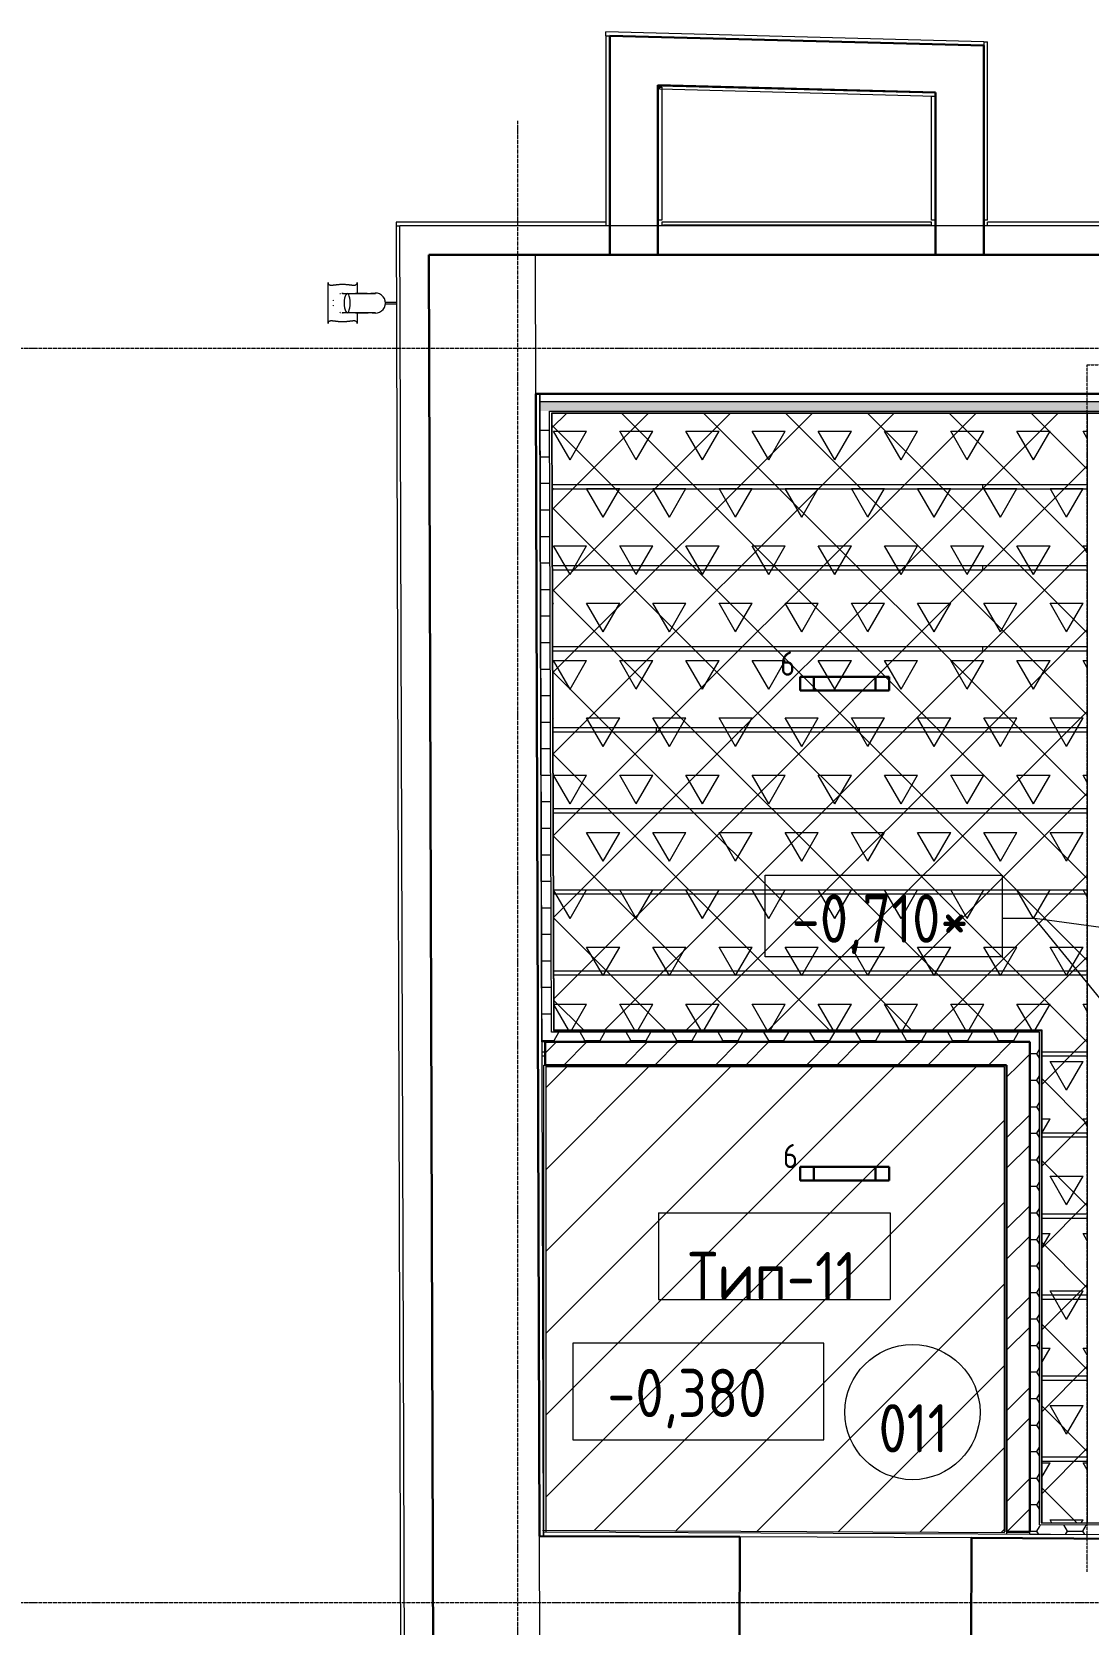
# Model space of a CAD drawing. Header units: millimetres. Extents: x -10295 to 67740, y -1344 to 46499.
# Drawn here: x 43332 to 48804, y 36432 to 44684 of the extents above; entities that cross this region are included whole.
import ezdxf

# ---------------------------------------------------------------- set-up
doc = ezdxf.new("R2010")
doc.units = ezdxf.units.MM
for name, pattern in [('ADSK_Линия сетки', [25, 20, -2.5, 0, -2.5]), ('ADSK_Штрих_ш3 п1_5', [4.5, 3, -1.5]), ('ADSK_Штрихпунктирная 2 точки_ш15 п1_5 п1_5 п1_5', [19.5, 15, -1.5, 0, -1.5, 0, -1.5])]:
    doc.linetypes.add(name, pattern=pattern)
for name, color, linetype, lineweight in [('Аннотация', 7, 'Continuous', 18), ('Каркас', 7, 'Continuous', 18), ('Марки', 7, 'Continuous', 20), ('Марки помещений', 7, 'Continuous', 20), ('Обобщенные модели', 7, 'Continuous', 18), ('Оси', 7, 'Continuous', 9), ('Отметки', 7, 'Continuous', 9), ('Перекрытие', 7, 'Continuous', 18), ('Потолки', 7, 'Continuous', 9), ('Потолки штриховка', 7, 'Continuous', 9), ('Стены внутренние', 7, 'Continuous', 18), ('Стены наружные', 7, 'Continuous', 18), ('Стены несущие', 7, 'Continuous', 30), ('Стены отделка', 7, 'Continuous', 30), ('Стены штриховка', 7, 'Continuous', 9)]:
    doc.layers.add(name, color=color, linetype=linetype, lineweight=lineweight)
doc.layers.add('Линии', color=7, linetype='Continuous', lineweight=9, true_color=0x00a600)
doc.styles.add('GOST Common_1', font='GOST_Common.ttf', dxfattribs={"width": 0.9, "height": 250})
doc.styles.add('GOST Common_2', font='GOST_Common.ttf', dxfattribs={"width": 0.9, "height": 250})
doc.styles.add('GOST Common_4', font='GOST_Common.ttf', dxfattribs={"width": 0.9, "height": 125})
doc.styles.add('GOST Common_B', font='', dxfattribs={"width": 0.9, "height": 250})
doc.styles.get('GOST Common_B').set_extended_font_data('GOST Common', bold=True)
pattern_1 = [(45, (0, 0), (-235.7317, 235.7317), []), (45, (157.15, 0), (-235.7317, 235.7317), [])]
pattern_2 = [(0, (0, 0), (119.062, 68.741), [79.375, -158.75]), (120, (0, 0), (-119.06295, 68.74108), [79.375, -158.75]), (60, (0, 0), (5e-05, 137.48208), [0, -158.75, 79.375, 0])]

# ---------------------------------------------------------------- blocks, each defined once
blk = doc.blocks.new('Водосток - Тип 1 _карниз больше 490мм_-5178064-План потолков в подвале')
at = {"layer": 'Обобщенные модели'}
for p, q in [((18.8, 405), (24.9, 405)), ((225.1, 405), (231.2, 405)), ((24.9, 255), (18.8, 255)), ((75, 263.6), (75, 306.2)), ((75, 197.4), (75, 263.6)), ((175, 306.2), (175, 263.6)), ((175, 263.6), (175, 202.3)), ((231.2, 255), (225.1, 255)), ((75, 197.4), (75, 226.4)), ((175, 226.4), (175, 202.3)), ((120, 51.9), (120, 108.6)), ((130, 108.6), (130, 52))]:
    blk.add_line(p, q, dxfattribs=at)
at = {"layer": 'Обобщенные модели', "flags": 128}
for points in [[(75, 306.2), (75, 308.9), (75, 311.9), (75, 314.6), (75, 317.2), (75, 319.5), (75, 321.6), (75, 323.4), (75, 325.1), (75, 326.5), (75, 327.7), (75, 328.6), (75, 329.3), (75, 329.8), (75, 330), (75, 330)], [(75, 160), (75, 160.1), (75, 160.5), (75, 161.1), (75, 161.9), (75, 163), (75, 164.3), (75, 165.8), (75, 167.6), (75, 169.6), (75, 171.8), (75, 174.3), (75, 177), (75, 179.8), (75, 182.9), (75, 186.2), (75, 189.7), (75, 193.4), (75, 197.2), (75, 201.3), (75, 205.5), (75, 209.9), (75, 214.4), (75, 219.1), (75, 224), (75, 229), (75, 234.1), (75, 239.3), (75, 244.6), (75, 250.1), (75, 255.6), (75, 261.3), (75, 263.6)], [(75, 263.6), (75, 258), (75, 252.4), (75, 246.9), (75, 241.5), (75, 236.2), (75, 231.1), (75, 226), (75, 221.1), (75, 216.4), (75, 211.8), (75, 207.3), (75, 203), (75, 198.9), (75, 197.4)], [(75, 226.4), (75, 232), (75, 237.6), (75, 243.1), (75, 248.5), (75, 253.8), (75, 258.9), (75, 263.6)], [(175, 330), (175, 329.9), (175, 329.5), (175, 328.9), (175, 328.1), (175, 327), (175, 325.7), (175, 324.2), (175, 322.4), (175, 320.4), (175, 318.2), (175, 315.7), (175, 313), (175, 310.2), (175, 307.1)], [(175, 263.6), (175, 258), (175, 252.4), (175, 246.9), (175, 241.5), (175, 236.2), (175, 231.1), (175, 226), (175, 221.1), (175, 216.4), (175, 211.8), (175, 207.3), (175, 203), (175, 198.9), (175, 194.9), (175, 191.2), (175, 187.6), (175, 184.3), (175, 181.1), (175, 178.1), (175, 175.4), (175, 172.8), (175, 170.5), (175, 168.4), (175, 166.6), (175, 164.9), (175, 163.5), (175, 162.3), (175, 161.4), (175, 160.7), (175, 160.2), (175, 160), (175, 160)], [(175, 202.3), (175, 205.5), (175, 209.9), (175, 214.4), (175, 219.1), (175, 224), (175, 229), (175, 234.1), (175, 239.3), (175, 244.6), (175, 250.1), (175, 255.6), (175, 261.3), (175, 263.6)], [(175, 263.6), (175, 261), (175, 255.9), (175, 250.7), (175, 245.4), (175, 239.9), (175, 234.4), (175, 228.7), (175, 226.4)], [(75, 177.5), (75, 175.4), (75, 173)], [(175, 173), (175, 174.3), (175, 177), (175, 179.8), (175, 182.9)]]:
    blk.add_lwpolyline(points, dxfattribs=at)
at = {"layer": 'Обобщенные модели'}
for centre, radius, start, end in [((125, 330), 50, 174.54437, 183.38559), ((125, 330), 50, 163.32487, 166.67519), ((125, 330), 50, 103.32484, 106.67517), ((125, 330), 50, 73.32483, 76.67516), ((125, 330), 50, 13.32481, 16.67513), ((125, 330), 50, 356.72694, 5.45563), ((125, 160), 52, 165.08551, 270), ((125, 160), 52, 270, 15.16238)]:
    blk.add_arc(centre, radius, start, end, dxfattribs=at)
for start_param, end_param in [(4.712389, 7.853982), (1.570796, 4.712389)]:
    blk.add_ellipse((125, 306.2), major_axis=(-50, 0), ratio=0.309017, start_param=start_param, end_param=end_param, dxfattribs=at)
for points, knots in [([(18.8, 255), (21.1, 255), (25.1, 255.7), (28.9, 258.6), (30.8, 262.1), (31.6, 264.9), (32, 267.4), (32.1, 269.4), (32.2, 271.5), (32.2, 273.8), (32.1, 276.2), (31.9, 278.7), (31.6, 281.4), (31.3, 284.1), (31, 287), (30.6, 289.9), (30.2, 292.9), (29.8, 296), (29.4, 299.2), (29, 302.4), (28.7, 305.7), (28.3, 310.2), (27.8, 315.9), (27.4, 325.3), (27.4, 334.8), (27.8, 344.1), (28.3, 349.8), (28.7, 354.3), (29, 357.6), (29.4, 360.8), (29.8, 364), (30.2, 367.1), (30.6, 370.1), (31, 373.1), (31.3, 375.9), (31.6, 378.6), (31.9, 381.3), (32.1, 383.8), (32.2, 386.2), (32.2, 388.5), (32.1, 390.6), (32, 392.7), (31.6, 395.1), (30.8, 397.9), (28.9, 401.5), (25.1, 404.3), (21.1, 405), (18.8, 405)], [-1, -1, -1, -1, -0.941176, -0.882353, -0.852941, -0.823529, -0.808824, -0.794118, -0.779412, -0.764706, -0.75, -0.735294, -0.720588, -0.705882, -0.691176, -0.676471, -0.661765, -0.647059, -0.632353, -0.617647, -0.602941, -0.588235, -0.558824, -0.529412, -0.470588, -0.441176, -0.411765, -0.397059, -0.382353, -0.367647, -0.352941, -0.338235, -0.323529, -0.308824, -0.294118, -0.279412, -0.264706, -0.25, -0.235294, -0.220588, -0.205882, -0.191176, -0.176471, -0.147059, -0.117647, -0.058824, 0, 0, 0, 0]), ([(18.8, 405), (22.1, 405), (28.9, 405), (39.4, 405), (48.4, 405), (56, 405), (60.8, 405), (64.9, 405), (67.9, 405), (71, 405), (74.3, 405), (77.6, 405), (81, 405), (83.9, 405), (86.4, 405), (88.2, 405), (90.2, 405), (92.8, 405), (96.1, 405), (99.6, 405), (102.5, 405), (104.8, 405), (107.1, 405), (110.3, 405), (116, 405), (121.3, 405), (125, 405)], [-1, -1, -1, -1, -0.875, -0.75, -0.625, -0.5625, -0.5, -0.46875, -0.4375, -0.40625, -0.375, -0.34375, -0.3125, -0.28125, -0.265625, -0.25, -0.234375, -0.21875, -0.1875, -0.15625, -0.140625, -0.125, -0.109375, -0.09375, -0.0625, 0, 0, 0, 0]), ([(125, 405), (128.7, 405), (134, 405), (139.7, 405), (142.9, 405), (145.2, 405), (147.5, 405), (150.4, 405), (153.9, 405), (157.2, 405), (159.8, 405), (161.8, 405), (163.6, 405), (166.1, 405), (169, 405), (172.4, 405), (175.7, 405), (179, 405), (182.1, 405), (185.1, 405), (189.2, 405), (194, 405), (201.6, 405), (210.6, 405), (221.1, 405), (227.9, 405), (231.2, 405)], [-1, -1, -1, -1, -0.9375, -0.90625, -0.890625, -0.875, -0.859375, -0.84375, -0.8125, -0.78125, -0.765625, -0.75, -0.734375, -0.71875, -0.6875, -0.65625, -0.625, -0.59375, -0.5625, -0.53125, -0.5, -0.4375, -0.375, -0.25, -0.125, 0, 0, 0, 0]), ([(231.2, 405), (228.9, 405), (224.9, 404.3), (221.1, 401.4), (219.2, 397.9), (218.4, 395.1), (218, 392.6), (217.9, 390.6), (217.8, 388.5), (217.8, 386.2), (217.9, 383.8), (218.1, 381.3), (218.4, 378.6), (218.7, 375.9), (219, 373), (219.4, 370.1), (219.8, 367.1), (220.2, 364), (220.6, 360.8), (221, 357.6), (221.3, 354.3), (221.7, 349.8), (222.2, 344.1), (222.6, 334.7), (222.6, 325.2), (222.2, 315.9), (221.7, 310.2), (221.3, 305.7), (221, 302.4), (220.6, 299.2), (220.2, 296), (219.8, 292.9), (219.4, 289.9), (219, 286.9), (218.7, 284.1), (218.4, 281.4), (218.1, 278.7), (217.9, 276.2), (217.8, 273.8), (217.8, 271.5), (217.9, 269.4), (218, 267.3), (218.4, 264.9), (219.2, 262.1), (221.1, 258.5), (224.9, 255.7), (228.9, 255), (231.2, 255)], [-1, -1, -1, -1, -0.941176, -0.882353, -0.852941, -0.823529, -0.808824, -0.794118, -0.779412, -0.764706, -0.75, -0.735294, -0.720588, -0.705882, -0.691176, -0.676471, -0.661765, -0.647059, -0.632353, -0.617647, -0.602941, -0.588235, -0.558824, -0.529412, -0.470588, -0.441176, -0.411765, -0.397059, -0.382353, -0.367647, -0.352941, -0.338235, -0.323529, -0.308824, -0.294118, -0.279412, -0.264706, -0.25, -0.235294, -0.220588, -0.205882, -0.191176, -0.176471, -0.147059, -0.117647, -0.058824, 0, 0, 0, 0]), ([(74.3, 255), (73.2, 255), (71, 255), (67.9, 255), (64.9, 255), (60.8, 255), (56, 255), (48.4, 255), (39.4, 255), (28.9, 255), (22.1, 255), (18.8, 255)], [-0.625, -0.625, -0.625, -0.625, -0.59375, -0.5625, -0.53125, -0.5, -0.4375, -0.375, -0.25, -0.125, 0, 0, 0, 0]), ([(231.2, 255), (227.9, 255), (221.1, 255), (210.6, 255), (201.6, 255), (194, 255), (189.2, 255), (185.1, 255), (182.1, 255), (179, 255), (176.8, 255), (175.7, 255)], [-1, -1, -1, -1, -0.875, -0.75, -0.625, -0.5625, -0.5, -0.46875, -0.4375, -0.40625, -0.375, -0.375, -0.375, -0.375])]:
    blk.add_open_spline(points, degree=3, knots=knots, dxfattribs=at)
blk = doc.blocks.new('ADSK_Марка_Помещение_ОдноЗначение - Номер-159740-План потолков в подвале')
at = {"layer": 'Марки помещений'}
blk.add_circle((0, 0), 3.5, dxfattribs=at)
blk = doc.blocks.new('ADSK_Марка_Потолок - ADSK_Марка и Смещение от уровня-155896-План потолков в подвале')
at = {"layer": 'Марки'}
for p, q in [((-6, 4.5), (-6, 0)), ((-6, 4.5), (6, 4.5)), ((6, 4.5), (6, 0)), ((-6, 0), (6, 0))]:
    blk.add_line(p, q, dxfattribs=at)
blk = doc.blocks.new('Высотные отметки - Рамка-12095-План потолков в подвале')
at = {"layer": 'Аннотация', "lineweight": 20}
for p, q in [((-6.5, 0), (-6.5, 5)), ((-6.5, 5), (6.5, 5)), ((6.5, 5), (6.5, 0)), ((6.5, 0), (-6.5, 0))]:
    blk.add_line(p, q, dxfattribs=at)

msp = doc.modelspace()

# ---------------------------------------------------------------- hatches: boundary and pattern name
at = {"layer": 'Потолки штриховка', "lineweight": 18}
h = msp.add_hatch(dxfattribs=at)
h.set_pattern_fill('FP_8', color=256, style=0, pattern_type=2)
h.set_pattern_definition([(45, (0, 0), (-212.132, 212.132), []), (135, (0, 0), (-212.132, -212.132), [])])
h.paths.add_polyline_path([(52945.466, 36938.917), (52945.466, 38153.889), (52947.466, 38153.889), (52947.469, 38155.889), (53505.293, 38155.889), (53505.293, 42706.805), (51931.858, 42706.805), (51931.858, 36943.543)])
h.paths.add_polyline_path([(51791.858, 36944.182), (51791.858, 42706.805), (48939.358, 42706.805), (48939.358, 36957.201), (51180.582, 36946.972)])
h.paths.add_polyline_path([(48799.358, 36957.84), (48799.358, 42706.805), (46025.737, 42706.805), (46035.639, 39511.486), (48561.297, 39511.486), (48561.297, 39509.486), (48563.297, 39509.486), (48563.297, 36958.917), (48710.326, 36958.246)])
at = {"layer": 'Потолки штриховка', "lineweight": 18, "true_color": 0x808080}
h = msp.add_hatch(dxfattribs=at)
h.set_pattern_fill('FP_9', color=8, style=0, pattern_type=2)
h.set_pattern_definition([(60, (0, 0), (-171.4499, 296.96), [171.45, -171.45]), (120, (0, 0), (-342.8999, 6e-05), [171.45, -171.45]), (0, (-85.72, 148.48), (171.45, 296.96), [171.45, -171.45])])
h.paths.add_polyline_path([(52945.466, 36938.917), (52945.466, 38153.889), (52947.466, 38153.889), (52947.469, 38155.889), (53505.293, 38155.889), (53505.293, 42706.805), (51931.858, 42706.805), (51931.858, 36943.543)])
h.paths.add_polyline_path([(51791.858, 36944.182), (51791.858, 42706.805), (48939.358, 42706.805), (48939.358, 36957.201), (51180.582, 36946.972)])
h.paths.add_polyline_path([(48799.358, 36957.84), (48799.358, 42706.805), (46025.737, 42706.805), (46035.639, 39511.486), (48561.297, 39511.486), (48561.297, 39509.486), (48563.297, 39509.486), (48563.297, 36958.917), (48710.326, 36958.246)])
at = {"layer": 'Потолки штриховка', "lineweight": 18}
h = msp.add_hatch(dxfattribs=at)
h.set_pattern_fill('FP_2', color=256, style=0, pattern_type=2)
h.set_pattern_definition([(45, (0, 0), (-211.9927, 211.9927), [])])
h.paths.add_polyline_path([(48371.297, 36907.794), (48371.297, 39319.486), (45994.565, 39319.486), (45994.565, 36918.641), (48200.262, 36908.574)])
at = {"layer": 'Стены внутренние', "lineweight": 9}
h = msp.add_hatch(dxfattribs=at)
h.set_pattern_fill('FP_12', color=256, style=0, pattern_type=2)
h.set_pattern_definition(pattern_2)
h.paths.add_polyline_path([(53567.293, 42718.805), (53567.293, 42768.805), (45963.545, 42768.805), (45963.7, 42718.805), (53517.293, 42718.805)])
h = msp.add_hatch(dxfattribs=at)
h.set_pattern_fill('FP_12', color=256, style=0, pattern_type=2)
h.set_pattern_definition(pattern_2)
h.paths.add_polyline_path([(45973.825, 39449.486), (46023.825, 39449.486), (46013.7, 42718.805), (45963.7, 42718.805), (45966.439, 41834.252)])
h = msp.add_hatch(dxfattribs=at)
h.set_pattern_fill('FP_10', color=256, style=0, pattern_type=2)
h.set_pattern_definition(pattern_1)
h.paths.add_polyline_path([(48501.297, 39329.486), (48501.297, 39449.486), (45991.297, 39449.486), (45991.297, 39329.486), (48381.297, 39329.486)])
h = msp.add_hatch(dxfattribs=at)
h.set_pattern_fill('FP_12', color=256, style=0, pattern_type=2)
h.set_pattern_definition(pattern_2)
h.paths.add_polyline_path([(48551.297, 39449.486), (48551.297, 39499.486), (46023.67, 39499.486), (46023.825, 39449.486), (48501.297, 39449.486)])
h = msp.add_hatch(dxfattribs=at)
h.set_pattern_fill('FP_12', color=256, style=0, pattern_type=2)
h.set_pattern_definition(pattern_2)
h.paths.add_polyline_path([(48551.297, 36896.971), (48551.297, 39449.486), (48501.297, 39449.486), (48501.297, 36897.2)])
h = msp.add_hatch(dxfattribs=at)
h.set_pattern_fill('FP_10', color=256, style=0, pattern_type=2)
h.set_pattern_definition(pattern_1)
h.paths.add_polyline_path([(48501.297, 36909.748), (48501.297, 39329.486), (48381.297, 39329.486), (48381.297, 36909.748)])
h = msp.add_hatch(dxfattribs=at)
h.set_pattern_fill('FP_12', color=256, style=0, pattern_type=2)
h.set_pattern_definition(pattern_2)
h.paths.add_polyline_path([(53007.466, 36876.633), (53007.466, 36926.634), (48551.297, 36946.972), (48551.297, 36896.971), (50869.798, 36886.39)])
at = {"layer": 'Стены наружные', "true_color": 0x6b6b6b}
msp.add_hatch(color=251, dxfattribs=at).paths.add_polyline_path([(47984.976, 43678.9), (47984.976, 43683.9), (46604.976, 43683.9), (46604.976, 43678.9)])

# ---------------------------------------------------------------- linework, layer by layer
at = {"layer": 'Аннотация', "lineweight": 9}
for p, q in [((48527.709, 40088.317), (48357.662, 40088.317)), ((48527.709, 40088.317), (48357.662, 40088.317)), ((51887.566, 39633.346), (48527.709, 40088.317)), ((48940.947, 39582.961), (48527.709, 40088.317))]:
    msp.add_line(p, q, dxfattribs=at)
at = {"layer": 'Аннотация', "lineweight": 9, "flags": 128}
msp.add_lwpolyline([(47130.962, 40313.89), (48357.662, 40313.89), (48357.662, 39890.89), (47130.962, 39890.89)], close=True, dxfattribs=at)
at = {"layer": 'Каркас', "color": 8, "linetype": 'ADSK_Штрих_ш3 п1_5', "lineweight": 9, "true_color": 0x808080}
for p, q in [((48799.358, 42706.805), (48799.358, 36957.84)), ((45991.297, 39396.796), (45973.988, 39396.796)), ((45974.05, 39376.796), (45991.297, 39376.796)), ((45984.565, 38976.796), (45975.289, 38976.796)), ((45975.351, 38956.796), (45984.565, 38956.796)), ((45984.565, 38556.796), (45976.589, 38556.796)), ((45976.651, 38536.796), (45984.565, 38536.796)), ((45984.565, 38136.796), (45977.89, 38136.796)), ((45977.952, 38116.796), (45984.565, 38116.796)), ((45984.565, 37716.796), (45979.191, 37716.796)), ((45979.253, 37696.796), (45984.565, 37696.796)), ((45984.565, 37296.796), (45980.491, 37296.796)), ((45980.553, 37276.796), (45984.565, 37276.796))]:
    msp.add_line(p, q, dxfattribs=at)
at = {"layer": 'Каркас', "color": 8, "linetype": 'ADSK_Штрих_ш3 п1_5', "lineweight": 9, "true_color": 0x828282}
for p, q in [((48799.358, 42336.796), (46026.883, 42336.796)), ((46026.945, 42316.796), (48799.358, 42316.796)), ((48799.358, 41916.796), (46028.184, 41916.796)), ((46028.246, 41896.796), (48799.358, 41896.796)), ((48799.358, 41496.796), (46029.485, 41496.796)), ((46029.546, 41476.796), (48799.358, 41476.796)), ((48799.358, 41076.796), (46030.785, 41076.796)), ((46030.847, 41056.796), (48799.358, 41056.796)), ((48799.358, 40656.796), (46032.086, 40656.796)), ((46032.148, 40636.796), (48799.358, 40636.796)), ((48799.358, 40236.796), (46033.387, 40236.796)), ((46033.449, 40216.796), (48799.358, 40216.796)), ((48799.358, 39816.796), (46034.687, 39816.796)), ((46034.749, 39796.796), (48799.358, 39796.796)), ((48799.358, 39396.796), (48563.297, 39396.796)), ((48563.297, 39376.796), (48799.358, 39376.796)), ((48799.358, 38976.796), (48563.297, 38976.796)), ((48563.297, 38956.796), (48799.358, 38956.796)), ((48799.358, 38556.796), (48563.297, 38556.796)), ((48563.297, 38536.796), (48799.358, 38536.796)), ((48799.358, 38136.796), (48563.297, 38136.796)), ((48563.297, 38116.796), (48799.358, 38116.796)), ((48799.358, 37716.796), (48563.297, 37716.796)), ((48563.297, 37696.796), (48799.358, 37696.796)), ((48799.358, 37296.796), (48563.297, 37296.796)), ((48563.297, 37276.796), (48799.358, 37276.796))]:
    msp.add_line(p, q, dxfattribs=at)
at = {"layer": 'Линии', "color": 7, "linetype": 'ADSK_Штрихпунктирная 2 точки_ш15 п1_5 п1_5 п1_5'}
for p, q in [((48799.358, 36702.606), (48799.358, 42958.805)), ((48799.358, 42958.805), (48939.358, 42958.805))]:
    msp.add_line(p, q, dxfattribs=at)
at = {"layer": 'Линии', "color": 5, "lineweight": 30, "true_color": 0x0000ff}
for p, q in [((47312.876, 41271.46), (47312.876, 41341.46)), ((47312.876, 41341.46), (47772.876, 41341.46)), ((47772.876, 41271.46), (47312.876, 41271.46)), ((47382.876, 41271.46), (47382.876, 41341.46)), ((47702.876, 41341.46), (47702.876, 41271.46)), ((47772.876, 41341.46), (47772.876, 41271.46))]:
    msp.add_line(p, q, dxfattribs=at)
at = {"layer": 'Линии', "color": 1, "lineweight": 30, "true_color": 0xff0000}
for p, q in [((47312.876, 38731.582), (47312.876, 38801.582)), ((47312.876, 38801.582), (47772.876, 38801.582)), ((47382.876, 38731.582), (47382.876, 38801.582)), ((47702.876, 38801.582), (47702.876, 38731.582)), ((47772.876, 38801.582), (47772.876, 38731.582)), ((47772.876, 38731.582), (47312.876, 38731.582))]:
    msp.add_line(p, q, dxfattribs=at)
at = {"layer": 'Оси', "linetype": 'ADSK_Линия сетки'}
for p, q in [((45849.565, 3191.655), (45849.565, 44222.998)), ((-9494.727, 43045), (56004.853, 43045)), ((-9494.727, 36545), (56004.853, 36545))]:
    msp.add_line(p, q, dxfattribs=at)
at = {"layer": 'Отметки', "lineweight": 20}
msp.add_line((46555.274, 37388.042), (46784.862, 37388.042), dxfattribs=at)
at = {"layer": 'Перекрытие', "color": 18, "true_color": 0x050505}
for p, q in [((48256.235, 42336.796), (48256.235, 42316.796)), ((48256.235, 41916.796), (48256.235, 41896.796)), ((48256.235, 41496.796), (48256.235, 41476.796)), ((46567.957, 41056.796), (46567.957, 41076.796)), ((47617.957, 41076.796), (47617.957, 41056.796))]:
    msp.add_line(p, q, dxfattribs=at)
at = {"layer": 'Потолки', "color": 18, "true_color": 0x070707}
msp.add_line((46025.737, 42706.805), (46035.633, 39511.486), dxfattribs=at)
at = {"layer": 'Стены наружные'}
for p, q in [((46305.6, 44664.376), (46306.12, 44684.369)), ((46305.6, 44664.376), (46325.6, 44663.855)), ((46305.6, 44664.376), (46305.6, 43678.805)), ((48262.872, 44633.455), (46306.12, 44684.369)), ((48262.872, 44633.455), (48262.872, 44613.449)), ((48262.872, 44633.455), (48282.872, 44633.455)), ((48282.872, 43708.805), (48282.872, 44633.455)), ((46305.6, 43698.805), (45218.619, 43698.805)), ((45218.619, 43698.805), (45243.387, 35700.981)), ((45218.681, 43678.805), (45238.681, 43678.805)), ((46595.6, 43698.805), (46595.6, 43678.805)), ((47992.872, 43698.805), (46595.6, 43698.805)), ((47992.872, 43678.805), (47992.872, 43698.805)), ((48282.872, 43708.805), (48262.872, 43708.805)), ((48282.872, 43678.805), (48282.872, 43698.805)), ((49593.559, 43698.805), (48282.872, 43698.805))]:
    msp.add_line(p, q, dxfattribs=at)
at = {"layer": 'Стены несущие'}
for p, q in [((46325.6, 43528.805), (46325.6, 44663.855)), ((46325.6, 44663.855), (48262.872, 44613.449)), ((48262.872, 44613.449), (48262.872, 43528.805)), ((46575.6, 44407.266), (46575.6, 43528.805)), ((48012.872, 44369.869), (46575.6, 44407.266)), ((46585.86, 44406.999), (48012.872, 44369.869)), ((48012.872, 43528.805), (48012.872, 44369.869)), ((45413.435, 35685.865), (45389.146, 43528.805)), ((45389.146, 43528.805), (55257.679, 43528.805)), ((45943.421, 42808.805), (45961.755, 36888.79)), ((54753.516, 42808.805), (45943.421, 42808.805)), ((45991.297, 39329.486), (45991.297, 39449.486)), ((45991.297, 39449.486), (48501.297, 39449.486)), ((48501.297, 36909.748), (48501.297, 39449.486)), ((48381.297, 39329.486), (45991.297, 39329.486)), ((48381.297, 39329.486), (48381.297, 36909.748)), ((47000.275, 36884.051), (45961.755, 36888.79)), ((48501.297, 36909.748), (48381.297, 36909.748)), ((47000.275, 36884.051), (46997.673, 36314.057)), ((48197.661, 36308.58), (48200.262, 36878.574)), ((53504.895, 36854.363), (48200.262, 36878.574))]:
    msp.add_line(p, q, dxfattribs=at)
at = {"layer": 'Стены отделка', "lineweight": 9}
for p, q in [((46585.34, 44387.006), (46585.86, 44406.999)), ((46575.6, 44397.002), (46595.6, 44397.002)), ((48012.872, 44349.862), (46585.34, 44387.006)), ((46595.6, 44397.002), (46595.6, 43708.805)), ((47992.872, 43708.805), (47992.872, 44350.382)), ((47992.872, 44350.382), (48012.872, 44350.382)), ((45263.385, 35701.556), (45238.681, 43678.805)), ((55406.47, 43678.805), (45238.681, 43678.805)), ((46595.6, 43708.805), (46575.6, 43708.805)), ((46604.976, 43678.9), (46604.976, 43683.9)), ((46604.976, 43683.9), (47984.976, 43683.9)), ((47984.976, 43678.9), (46604.976, 43678.9)), ((47984.976, 43683.9), (47984.976, 43678.9)), ((48012.872, 43708.805), (47992.872, 43708.805)), ((45943.421, 42808.805), (45963.421, 42808.867)), ((45961.755, 36888.79), (45943.421, 42808.805)), ((45963.421, 42808.867), (45981.662, 36918.7)), ((45963.421, 42768.805), (45963.421, 42808.805)), ((45963.421, 42768.805), (53687.39, 42768.805)), ((45973.825, 39449.486), (45963.545, 42768.805)), ((46023.67, 39499.486), (46013.7, 42718.805)), ((46013.7, 42718.805), (53517.293, 42718.805)), ((53505.293, 42706.805), (46025.737, 42706.805)), ((45991.297, 39449.486), (45973.825, 39449.486)), ((48551.297, 39499.486), (46023.67, 39499.486)), ((46035.633, 39511.486), (48561.297, 39511.486)), ((48551.297, 36946.972), (48551.297, 39499.486)), ((48563.297, 39509.486), (48563.297, 36958.917)), ((45984.565, 39329.486), (45991.297, 39329.486)), ((45984.565, 36908.687), (45984.565, 39329.486)), ((48371.297, 39319.486), (45994.565, 39319.486)), ((45994.565, 39319.486), (45994.565, 36908.641)), ((48371.297, 36907.794), (48371.297, 39319.486)), ((45981.755, 36888.852), (45961.755, 36888.79)), ((45981.662, 36918.7), (48371.297, 36907.794)), ((45981.693, 36908.7), (45981.755, 36888.852)), ((53127.466, 36876.086), (45981.693, 36908.7)), ((45981.754, 36888.699), (45981.845, 36908.699)), ((48381.297, 36909.748), (48381.297, 36897.748)), ((48501.297, 36897.2), (48501.297, 36909.748)), ((53007.466, 36876.633), (48501.297, 36897.2)), ((52957.466, 36926.862), (48551.297, 36946.972)), ((48563.297, 36958.917), (52945.466, 36938.917)), ((48200.262, 36878.574), (47000.275, 36884.051))]:
    msp.add_line(p, q, dxfattribs=at)
at = {"layer": 'Стены штриховка'}
for p, q in [((45943.421, 42808.805), (45941.191, 43528.805)), ((46023.731, 42708.805), (46033.639, 39509.486)), ((53507.293, 42708.805), (46023.731, 42708.805)), ((46033.639, 39509.486), (48563.297, 39509.486)), ((48561.297, 39511.486), (48561.297, 36956.926)), ((48561.297, 39511.486), (48563.297, 39511.486)), ((48563.297, 39511.486), (48563.297, 39509.486)), ((45963.52, 36318.776), (45961.755, 36888.79)), ((45981.693, 36908.7), (45981.662, 36918.7)), ((48561.297, 36956.926), (52947.466, 36936.908))]:
    msp.add_line(p, q, dxfattribs=at)

# ---------------------------------------------------------------- block references
at = {"layer": 'Марки', "xscale": 99.99999999999993, "yscale": 99.99999999999993, "zscale": 99.99999999999993}
msp.add_blockref('ADSK_Марка_Потолок - ADSK_Марка и Смещение от уровня-155896-План потолков в подвале', (47177.931, 38113.64), dxfattribs=at)
at = {"layer": 'Марки помещений', "xscale": 99.99999999999993, "yscale": 99.99999999999993, "zscale": 99.99999999999993}
msp.add_blockref('ADSK_Марка_Помещение_ОдноЗначение - Номер-159740-План потолков в подвале', (47893.716, 37530.662), dxfattribs=at)
at = {"layer": 'Обобщенные модели', "rotation": 90.00000000000031}
msp.add_blockref('Водосток - Тип 1 _карниз больше 490мм_-5178064-План потолков в подвале', (45271.854, 43153.859), dxfattribs=at)
at = {"layer": 'Отметки', "lineweight": 20, "extrusion": (0, 0, -1), "xscale": 99.99999999999993, "yscale": 99.99999999999993, "zscale": 99.99999999999993}
msp.add_blockref('Высотные отметки - Рамка-12095-План потолков в подвале', (-46784.862, 37388.042), dxfattribs=at)

# ---------------------------------------------------------------- texts
at = {"layer": 'Аннотация', "lineweight": 9, "line_spacing_factor": 1.022766}
for s, insert, char_height, width, attachment_point, style in [('\\pt180,360,540,720,900,1080,1260,1440,1620,1800,1980,2160,2340,2520,2700,2880,3060,3240,3420,3600,3780,3960,4140,4320,4500,4680,4860,5040,5220,5400,5580,5760;6', (47247.23, 41410.008), 125, 175.5, 5, 'GOST Common_4'), ('\\pt360,720,1080,1440,1800,2160,2520,2880,3240,3600,3960,4320,4680,5040,5400,5760,6120,6480,6840,7200,7560,7920,8280,8640,9000,9360,9720,10080,10440,10800,11160,11520; -0,710*  ', (47130.962, 40213.51), 250, 1238.967, 1, 'GOST Common_1'), ('\\pt180,360,540,720,900,1080,1260,1440,1620,1800,1980,2160,2340,2520,2700,2880,3060,3240,3420,3600,3780,3960,4140,4320,4500,4680,4860,5040,5220,5400,5580,5760;6', (47261.757, 38857.808), 125, 175.5, 5, 'GOST Common_4')]:
    msp.add_mtext(s, dxfattribs=dict(at, insert=insert, char_height=char_height, width=width, attachment_point=attachment_point, style=style))
at = {"layer": 'Марки', "lineweight": 9, "insert": (47167.75, 38235.796), "char_height": 250, "width": 910.8, "attachment_point": 5, "line_spacing_factor": 1.022766, "style": 'GOST Common_B'}
msp.add_mtext('\\pt1143,2286,3429,4572,5715,6858,8001,9144,10287,11430,12573,13716,14859,16002,17145,18288,19431,20574,21717,22860,24003,25146,26289,27432,28575,29718,30861,32004,33147,34290,35433,36576;Тип-11', dxfattribs=at)
at = {"layer": 'Марки помещений', "lineweight": 9, "insert": (47898.659, 37447.08), "char_height": 250, "width": 393.3, "attachment_point": 5, "line_spacing_factor": 1.022766, "style": 'GOST Common_1'}
msp.add_mtext('\\pt450,900,1350,1800,2250,2700,3150,3600,4050,4500,4950,5400,5850,6300,6750,7200,7650,8100,8550,9000,9450,9900,10350,10800,11250,11700,12150,12600,13050,13500,13950,14400;011', dxfattribs=at)
at = {"layer": 'Отметки', "lineweight": 20, "insert": (46312.474, 37755.019), "char_height": 250, "width": 1028.82257, "attachment_point": 1, "line_spacing_factor": 1.022761, "style": 'GOST Common_2'}
msp.add_mtext('-0,380', dxfattribs=at)

doc.saveas('drawing.dxf')
